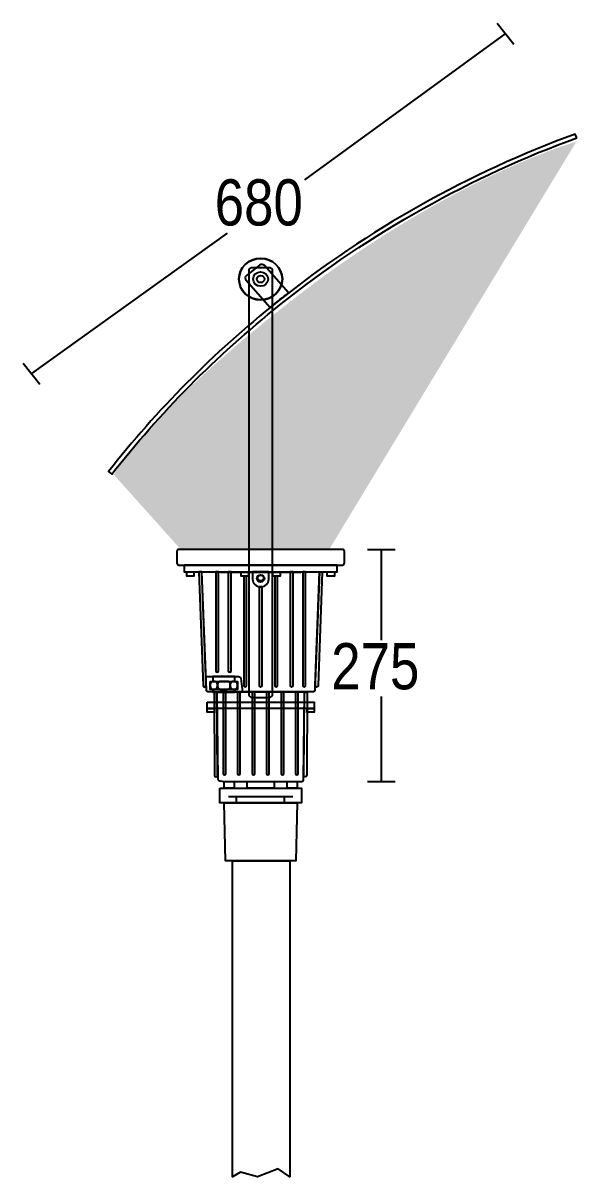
# Model space of a CAD drawing. Extents: x 2 to 209, y 47 to 239.
# Drawn here: x 121.4 to 208.6, y 57.8 to 239.4 of the extents above; entities that cross this region are included whole.
import ezdxf

# ---------------------------------------------------------------- set-up
doc = ezdxf.new("R2010")
doc.units = 0
doc.layers.add('LIVELLO_1', color=160, linetype='Continuous')
doc.styles.add('STD', font='txt')

# ---------------------------------------------------------------- blocks, each defined once
blk = doc.blocks.new('AI9-BLK1')
at = {"layer": 'LIVELLO_1'}
h = blk.add_hatch(color=255, dxfattribs=at)
h.dxf.hatch_style = 2
edge = h.paths.add_edge_path()
edge.add_spline(control_points=[(30.42, 26.77), (30.42, 26.77), (40.98, 14.97), (40.98, 14.97), (40.98, 14.97), (64.37, 14.97), (64.37, 14.97), (64.37, 14.97), (103.27, 79.16), (103.27, 79.16), (103.27, 79.16), (83.88, 73.65), (59.96, 55.32), (36.52, 37.35), (30.49, 26.77), (30.49, 26.77), (30.49, 26.77), (30.42, 26.77), (30.42, 26.77)], knot_values=[0, 0, 0, 0, 1, 1, 1, 2, 2, 2, 3, 3, 3, 4, 4, 4, 5, 5, 5, 6, 6, 6, 6], degree=3, periodic=0)
at = {"layer": 'LIVELLO_1', "color": 7}
for p, q in [((90.8, 97.82), (93.43, 94.5)), ((92.12, 96.16), (60.45, 73.16)), ((48.28, 64.72), (17.49, 42.63)), ((16.17, 44.29), (18.8, 40.98)), ((70.38, 14.97), (74.74, 14.97)), ((72.56, 14.97), (72.56, 0.69)), ((72.56, -8.2), (72.56, -21.56)), ((70.38, -21.56), (74.74, -21.56)), ((48.51, -23.95), (58.64, -23.95)), ((49.79, -24.93), (49.79, -23.95)), ((57.35, -24.93), (57.35, -23.95))]:
    blk.add_line(p, q, dxfattribs=at)
for points in [[(65.62, 12.5), (41.53, 12.5), (41.53, 11.44), (44.21, 11.44), (62.94, 11.44), (65.62, 11.44)], [(41.94, 11.44), (43.08, 11.44), (43.08, 10.74), (41.94, 10.74)], [(50.5, 11.44), (51.64, 11.44), (51.64, 10.74), (50.5, 10.74)], [(55.51, 11.44), (56.64, 11.44), (56.64, 10.74), (55.51, 10.74)], [(64.07, 11.44), (65.21, 11.44), (65.21, 10.74), (64.07, 10.74)], [(49.52, -5.06), (46.05, -5.06), (46.05, -5.81), (49.52, -5.81)], [(45.64, -5.81), (49.93, -5.81), (49.93, -7.09), (45.64, -7.09)], [(49.52, -7.09), (46.05, -7.09), (46.05, -7.5), (49.52, -7.5)], [(45.16, -9.1), (61.98, -9.1), (61.98, -10.09), (60.57, -10.09), (46.58, -10.09), (45.16, -10.09)], [(45.16, -10.11), (46.23, -10.11), (46.23, -10.66), (45.16, -10.66)], [(60.91, -10.11), (61.98, -10.11), (61.98, -10.66), (60.91, -10.66)], [(47.82, -21.57), (49.4, -21.57), (49.4, -22.64), (47.82, -22.64)], [(51.46, -21.57), (55.68, -21.57), (55.68, -22.64), (51.46, -22.64)], [(57.75, -21.57), (59.32, -21.57), (59.32, -22.64), (57.75, -22.64)], [(47.17, -22.64), (59.98, -22.64), (59.98, -24.93), (47.17, -24.93)], [(47.82, -24.93), (59.33, -24.93), (59.11, -34.09), (48.03, -34.09)]]:
    blk.add_lwpolyline(points, close=True, dxfattribs=at)
for points in [[(49.04, -34.09), (49.04, -34.09), (58.1, -34.09)], [(58.17, -34.11), (58.17, -83.83), (56.32, -82.54), (53.07, -83.83), (50.42, -83.08), (49.12, -83.83), (49.12, -34.11)]]:
    blk.add_lwpolyline(points, dxfattribs=at)
for centre, major_axis, ratio in [((53.57, 57.52), (-3.42, 0), 0.95158), ((53.57, 57.52), (-1.19, 0), 0.951686), ((53.57, 57.52), (-0.595, 0), 0.951057), ((53.57, 57.52), (-0.595, 0), 0.951057), ((53.57, 10.39), (-0.595, 0), 0.947292), ((53.57, 10.46), (-0.465, 0), 0.95037)]:
    blk.add_ellipse(centre, major_axis=major_axis, ratio=ratio, dxfattribs=at)
for points, knots in [([(103.36, 79.78), (86.78, 73.68), (70.96, 64.92), (56.59, 53.44), (46.5, 45.39), (37.67, 36.43), (30.13, 26.79), (30.13, 26.79), (29.62, 27.2), (29.62, 27.2), (37.19, 36.86), (46.04, 45.85), (56.16, 53.93), (70.57, 65.44), (86.44, 74.23), (103.06, 80.35), (103.06, 80.35), (103.36, 79.78), (103.36, 79.78)], [0, 0, 0, 0, 1, 1, 1, 2, 2, 2, 3, 3, 3, 4, 4, 4, 5, 5, 5, 6, 6, 6, 6]), ([(50.15, 57.52), (50.15, 59.31), (51.69, 60.77), (53.57, 60.77), (55.46, 60.77), (56.99, 59.31), (56.99, 57.52), (56.99, 55.72), (55.46, 54.26), (53.57, 54.26), (51.69, 54.26), (50.15, 55.72), (50.15, 57.52)], [0, 0, 0, 0, 1, 1, 1, 2, 2, 2, 3, 3, 3, 4, 4, 4, 4]), ([(51.34, 58.07), (51.34, 58.07), (53.39, 59.71), (53.39, 59.71), (53.62, 59.89), (53.96, 59.86), (54.16, 59.64), (54.16, 59.64), (57.95, 55.34), (57.95, 55.34), (57.35, 54.87), (56.75, 54.41), (56.16, 53.93), (56.16, 53.93), (55.06, 53.04), (55.06, 53.04), (55.06, 53.04), (51.27, 57.34), (51.27, 57.34), (51.08, 57.56), (51.11, 57.89), (51.34, 58.07)], [0, 0, 0, 0, 1, 1, 1, 2, 2, 2, 3, 3, 3, 4, 4, 4, 5, 5, 5, 6, 6, 6, 7, 7, 7, 7]), ([(52.23, 59.31), (52.23, 59.31), (54.91, 59.31), (54.91, 59.31), (55.21, 59.31), (55.46, 59.08), (55.46, 58.79), (55.46, 58.79), (55.46, -7.82), (55.46, -7.82), (55.46, -8.11), (55.21, -8.34), (54.91, -8.34), (54.91, -8.34), (52.23, -8.34), (52.23, -8.34), (51.93, -8.34), (51.69, -8.11), (51.69, -7.82), (51.69, -7.82), (51.69, 58.79), (51.69, 58.79), (51.69, 59.08), (51.93, 59.31), (52.23, 59.31)], [0, 0, 0, 0, 1, 1, 1, 2, 2, 2, 3, 3, 3, 4, 4, 4, 5, 5, 5, 6, 6, 6, 7, 7, 7, 8, 8, 8, 8]), ([(52.23, 59.31), (52.23, 59.31), (54.91, 59.31), (54.91, 59.31), (55.21, 59.31), (55.46, 59.08), (55.46, 58.79), (55.46, 58.79), (55.46, -7.82), (55.46, -7.82), (55.46, -8.11), (55.21, -8.34), (54.91, -8.34), (54.91, -8.34), (52.23, -8.34), (52.23, -8.34), (51.93, -8.34), (51.69, -8.11), (51.69, -7.82), (51.69, -7.82), (51.69, 58.79), (51.69, 58.79), (51.69, 59.08), (51.93, 59.31), (52.23, 59.31)], [0, 0, 0, 0, 1, 1, 1, 2, 2, 2, 3, 3, 3, 4, 4, 4, 5, 5, 5, 6, 6, 6, 7, 7, 7, 8, 8, 8, 8]), ([(40.71, 14.97), (40.71, 14.97), (66.44, 14.97), (66.44, 14.97), (66.62, 14.97), (66.77, 14.83), (66.77, 14.66), (66.77, 14.66), (66.77, 12.82), (66.77, 12.82), (66.77, 12.64), (66.62, 12.5), (66.44, 12.5), (66.44, 12.5), (40.71, 12.5), (40.71, 12.5), (40.52, 12.5), (40.38, 12.64), (40.38, 12.82), (40.38, 12.82), (40.38, 14.66), (40.38, 14.66), (40.38, 14.83), (40.52, 14.97), (40.71, 14.97)], [0, 0, 0, 0, 1, 1, 1, 2, 2, 2, 3, 3, 3, 4, 4, 4, 5, 5, 5, 6, 6, 6, 7, 7, 7, 8, 8, 8, 8]), ([(44.32, 11.44), (44.32, 11.44), (44.98, -6.49), (44.98, -6.49), (44.98, -6.61), (44.89, -6.71), (44.77, -6.71), (44.63, -6.71), (44.53, -6.61), (44.52, -6.49), (44.52, -6.49), (43.86, 11.44), (43.86, 11.44), (43.86, 11.44), (44.32, 11.44), (44.32, 11.44)], [0, 0, 0, 0, 1, 1, 1, 2, 2, 2, 3, 3, 3, 4, 4, 4, 5, 5, 5, 5]), ([(62.11, -7.17), (62.11, -7.17), (62.82, 11.43), (62.82, 11.43), (62.65, 11.38), (44.49, 11.38), (44.32, 11.43), (44.32, 11.43), (45.03, -7.17), (45.03, -7.17), (45.03, -7.34), (45.18, -7.48), (45.36, -7.48), (45.36, -7.48), (61.78, -7.48), (61.78, -7.48), (61.96, -7.48), (62.11, -7.34), (62.11, -7.17)], [0, 0, 0, 0, 1, 1, 1, 2, 2, 2, 3, 3, 3, 4, 4, 4, 5, 5, 5, 6, 6, 6, 6]), ([(46.5, 11.44), (46.5, 11.44), (46.96, 11.44), (46.96, 11.44), (46.96, 11.44), (46.96, -4.17), (46.96, -4.17), (46.96, -4.29), (46.86, -4.38), (46.72, -4.38), (46.6, -4.38), (46.5, -4.29), (46.5, -4.17), (46.5, -4.17), (46.5, 11.44), (46.5, 11.44)], [0, 0, 0, 0, 1, 1, 1, 2, 2, 2, 3, 3, 3, 4, 4, 4, 5, 5, 5, 5]), ([(48.47, 11.44), (48.47, 11.44), (48.93, 11.44), (48.93, 11.44), (48.93, 11.44), (48.93, -4.17), (48.93, -4.17), (48.93, -4.29), (48.83, -4.38), (48.7, -4.38), (48.57, -4.38), (48.47, -4.29), (48.47, -4.17), (48.47, -4.17), (48.47, 11.44), (48.47, 11.44)], [0, 0, 0, 0, 1, 1, 1, 2, 2, 2, 3, 3, 3, 4, 4, 4, 5, 5, 5, 5]), ([(52.3, 10.27), (52.3, 10.27), (52.3, 11.44), (52.3, 11.44), (52.3, 11.44), (54.84, 11.44), (54.84, 11.44), (54.84, 11.44), (54.84, 10.27), (54.84, 10.27), (54.84, 9.6), (54.27, 9.06), (53.57, 9.06), (52.87, 9.06), (52.3, 9.6), (52.3, 10.27)], [0, 0, 0, 0, 1, 1, 1, 2, 2, 2, 3, 3, 3, 4, 4, 4, 5, 5, 5, 5]), ([(58.21, 11.44), (58.21, 11.44), (58.67, 11.44), (58.67, 11.44), (58.67, 11.44), (58.67, -6.49), (58.67, -6.49), (58.67, -6.61), (58.57, -6.71), (58.44, -6.71), (58.31, -6.71), (58.21, -6.61), (58.21, -6.49), (58.21, -6.49), (58.21, 11.44), (58.21, 11.44)], [0, 0, 0, 0, 1, 1, 1, 2, 2, 2, 3, 3, 3, 4, 4, 4, 5, 5, 5, 5]), ([(60.19, 11.44), (60.19, 11.44), (60.65, 11.44), (60.65, 11.44), (60.65, 11.44), (60.65, -6.49), (60.65, -6.49), (60.65, -6.61), (60.55, -6.71), (60.41, -6.71), (60.29, -6.71), (60.19, -6.61), (60.19, -6.49), (60.19, -6.49), (60.19, 11.44), (60.19, 11.44)], [0, 0, 0, 0, 1, 1, 1, 2, 2, 2, 3, 3, 3, 4, 4, 4, 5, 5, 5, 5]), ([(62.82, 11.44), (62.82, 11.44), (62.17, -6.49), (62.17, -6.49), (62.16, -6.61), (62.26, -6.71), (62.38, -6.71), (62.52, -6.71), (62.62, -6.61), (62.62, -6.49), (62.62, -6.49), (63.28, 11.44), (63.28, 11.44), (63.28, 11.44), (62.82, 11.44), (62.82, 11.44)], [0, 0, 0, 0, 1, 1, 1, 2, 2, 2, 3, 3, 3, 4, 4, 4, 5, 5, 5, 5]), ([(51.37, 10.74), (51.37, 10.74), (51.37, -6.49), (51.37, -6.49), (51.37, -6.61), (51.27, -6.71), (51.13, -6.71), (51.01, -6.71), (50.91, -6.61), (50.91, -6.49), (50.91, -6.49), (50.91, 10.74), (50.91, 10.74), (50.91, 10.74), (51.37, 10.74), (51.37, 10.74)], [0, 0, 0, 0, 1, 1, 1, 2, 2, 2, 3, 3, 3, 4, 4, 4, 5, 5, 5, 5]), ([(56.24, 10.74), (56.24, 10.74), (56.24, -6.49), (56.24, -6.49), (56.24, -6.61), (56.14, -6.71), (56, -6.71), (55.88, -6.71), (55.78, -6.61), (55.78, -6.49), (55.78, -6.49), (55.78, 10.74), (55.78, 10.74), (55.78, 10.74), (56.24, 10.74), (56.24, 10.74)], [0, 0, 0, 0, 1, 1, 1, 2, 2, 2, 3, 3, 3, 4, 4, 4, 5, 5, 5, 5]), ([(53.8, 9.08), (53.8, 9.08), (53.8, -6.49), (53.8, -6.49), (53.8, -6.61), (53.7, -6.71), (53.56, -6.71), (53.44, -6.71), (53.34, -6.61), (53.34, -6.49), (53.34, -6.49), (53.34, 9.08), (53.34, 9.08), (53.42, 9.07), (53.49, 9.06), (53.57, 9.06), (53.65, 9.06), (53.73, 9.07), (53.8, 9.08)], [0, 0, 0, 0, 1, 1, 1, 2, 2, 2, 3, 3, 3, 4, 4, 4, 5, 5, 5, 6, 6, 6, 6]), ([(50.11, -5.06), (50.11, -5.06), (44.95, -5.06), (44.95, -5.06), (44.95, -5.06), (45.03, -7.17), (45.03, -7.17), (45.03, -7.34), (45.18, -7.48), (45.36, -7.48), (45.36, -7.48), (50.7, -7.48), (50.7, -7.48), (50.7, -7.48), (50.44, -5.38), (50.44, -5.38), (50.44, -5.2), (50.29, -5.06), (50.11, -5.06)], [0, 0, 0, 0, 1, 1, 1, 2, 2, 2, 3, 3, 3, 4, 4, 4, 5, 5, 5, 6, 6, 6, 6]), ([(46.14, -5.81), (46.14, -5.81), (46.27, -5.81), (46.27, -5.81), (46.55, -5.81), (46.77, -6.02), (46.77, -6.28), (46.77, -6.28), (46.77, -6.62), (46.77, -6.62), (46.77, -6.88), (46.55, -7.09), (46.27, -7.09), (46.27, -7.09), (46.14, -7.09), (46.14, -7.09), (45.86, -7.09), (45.64, -6.88), (45.64, -6.62), (45.64, -6.62), (45.64, -6.28), (45.64, -6.28), (45.64, -6.02), (45.86, -5.81), (46.14, -5.81)], [0, 0, 0, 0, 1, 1, 1, 2, 2, 2, 3, 3, 3, 4, 4, 4, 5, 5, 5, 6, 6, 6, 7, 7, 7, 8, 8, 8, 8]), ([(47.26, -5.81), (47.26, -5.81), (48.31, -5.81), (48.31, -5.81), (48.58, -5.81), (48.8, -6.02), (48.8, -6.28), (48.8, -6.28), (48.8, -6.62), (48.8, -6.62), (48.8, -6.88), (48.58, -7.09), (48.31, -7.09), (48.31, -7.09), (47.26, -7.09), (47.26, -7.09), (46.99, -7.09), (46.77, -6.88), (46.77, -6.62), (46.77, -6.62), (46.77, -6.28), (46.77, -6.28), (46.77, -6.02), (46.99, -5.81), (47.26, -5.81)], [0, 0, 0, 0, 1, 1, 1, 2, 2, 2, 3, 3, 3, 4, 4, 4, 5, 5, 5, 6, 6, 6, 7, 7, 7, 8, 8, 8, 8]), ([(49.3, -5.81), (49.3, -5.81), (49.44, -5.81), (49.44, -5.81), (49.71, -5.81), (49.93, -6.02), (49.93, -6.28), (49.93, -6.28), (49.93, -6.62), (49.93, -6.62), (49.93, -6.88), (49.71, -7.09), (49.44, -7.09), (49.44, -7.09), (49.3, -7.09), (49.3, -7.09), (49.03, -7.09), (48.8, -6.88), (48.8, -6.62), (48.8, -6.62), (48.8, -6.28), (48.8, -6.28), (48.8, -6.02), (49.03, -5.81), (49.3, -5.81)], [0, 0, 0, 0, 1, 1, 1, 2, 2, 2, 3, 3, 3, 4, 4, 4, 5, 5, 5, 6, 6, 6, 7, 7, 7, 8, 8, 8, 8]), ([(46.68, -7.5), (46.68, -7.5), (46.76, -20.63), (46.76, -20.63), (46.76, -20.75), (46.67, -20.83), (46.56, -20.83), (46.43, -20.83), (46.33, -20.75), (46.32, -20.63), (46.32, -20.63), (46.25, -7.5), (46.25, -7.5), (46.25, -7.5), (46.68, -7.5), (46.68, -7.5)], [0, 0, 0, 0, 1, 1, 1, 2, 2, 2, 3, 3, 3, 4, 4, 4, 5, 5, 5, 5]), ([(46.68, -7.5), (46.68, -7.5), (46.76, -20.63), (46.76, -20.63), (46.76, -20.75), (46.67, -20.83), (46.56, -20.83), (46.43, -20.83), (46.33, -20.75), (46.32, -20.63), (46.32, -20.63), (46.25, -7.5), (46.25, -7.5), (46.25, -7.5), (46.68, -7.5), (46.68, -7.5)], [0, 0, 0, 0, 1, 1, 1, 2, 2, 2, 3, 3, 3, 4, 4, 4, 5, 5, 5, 5]), ([(46.81, -21.27), (46.81, -21.27), (46.68, -7.5), (46.68, -7.5), (46.85, -7.55), (60.3, -7.55), (60.46, -7.5), (60.46, -7.5), (60.34, -21.27), (60.34, -21.27), (60.34, -21.43), (60.2, -21.56), (60.03, -21.56), (60.03, -21.56), (47.66, -21.56), (47.66, -21.56), (47.49, -21.56), (46.81, -21.43), (46.81, -21.27)], [0, 0, 0, 0, 1, 1, 1, 2, 2, 2, 3, 3, 3, 4, 4, 4, 5, 5, 5, 6, 6, 6, 6]), ([(48.09, -7.5), (48.09, -7.5), (48.09, -20.31), (48.09, -20.31), (48.09, -20.43), (48, -20.51), (47.88, -20.51), (47.75, -20.51), (47.66, -20.43), (47.66, -20.31), (47.66, -20.31), (47.66, -7.5), (47.66, -7.5), (47.66, -7.5), (48.09, -7.5), (48.09, -7.5)], [0, 0, 0, 0, 1, 1, 1, 2, 2, 2, 3, 3, 3, 4, 4, 4, 5, 5, 5, 5]), ([(48.09, -7.5), (48.09, -7.5), (48.09, -20.31), (48.09, -20.31), (48.09, -20.43), (48, -20.51), (47.88, -20.51), (47.75, -20.51), (47.66, -20.43), (47.66, -20.31), (47.66, -20.31), (47.66, -7.5), (47.66, -7.5), (47.66, -7.5), (48.09, -7.5), (48.09, -7.5)], [0, 0, 0, 0, 1, 1, 1, 2, 2, 2, 3, 3, 3, 4, 4, 4, 5, 5, 5, 5]), ([(50.37, -7.5), (50.37, -7.5), (50.37, -20.31), (50.37, -20.31), (50.37, -20.43), (50.28, -20.51), (50.16, -20.51), (50.03, -20.51), (49.94, -20.43), (49.94, -20.31), (49.94, -20.31), (49.94, -7.5), (49.94, -7.5), (49.94, -7.5), (50.37, -7.5), (50.37, -7.5)], [0, 0, 0, 0, 1, 1, 1, 2, 2, 2, 3, 3, 3, 4, 4, 4, 5, 5, 5, 5]), ([(50.37, -7.5), (50.37, -7.5), (50.37, -20.31), (50.37, -20.31), (50.37, -20.43), (50.28, -20.51), (50.16, -20.51), (50.03, -20.51), (49.94, -20.43), (49.94, -20.31), (49.94, -20.31), (49.94, -7.5), (49.94, -7.5), (49.94, -7.5), (50.37, -7.5), (50.37, -7.5)], [0, 0, 0, 0, 1, 1, 1, 2, 2, 2, 3, 3, 3, 4, 4, 4, 5, 5, 5, 5]), ([(52.65, -7.5), (52.65, -7.5), (52.65, -20.31), (52.65, -20.31), (52.65, -20.43), (52.55, -20.51), (52.44, -20.51), (52.31, -20.51), (52.22, -20.43), (52.22, -20.31), (52.22, -20.31), (52.22, -7.5), (52.22, -7.5), (52.22, -7.5), (52.65, -7.5), (52.65, -7.5)], [0, 0, 0, 0, 1, 1, 1, 2, 2, 2, 3, 3, 3, 4, 4, 4, 5, 5, 5, 5]), ([(52.65, -7.5), (52.65, -7.5), (52.65, -20.31), (52.65, -20.31), (52.65, -20.43), (52.55, -20.51), (52.44, -20.51), (52.31, -20.51), (52.22, -20.43), (52.22, -20.31), (52.22, -20.31), (52.22, -7.5), (52.22, -7.5), (52.22, -7.5), (52.65, -7.5), (52.65, -7.5)], [0, 0, 0, 0, 1, 1, 1, 2, 2, 2, 3, 3, 3, 4, 4, 4, 5, 5, 5, 5]), ([(54.93, -7.5), (54.93, -7.5), (54.93, -20.31), (54.93, -20.31), (54.93, -20.43), (54.83, -20.51), (54.72, -20.51), (54.59, -20.51), (54.5, -20.43), (54.5, -20.31), (54.5, -20.31), (54.5, -7.5), (54.5, -7.5), (54.5, -7.5), (54.93, -7.5), (54.93, -7.5)], [0, 0, 0, 0, 1, 1, 1, 2, 2, 2, 3, 3, 3, 4, 4, 4, 5, 5, 5, 5]), ([(54.93, -7.5), (54.93, -7.5), (54.93, -20.31), (54.93, -20.31), (54.93, -20.43), (54.83, -20.51), (54.72, -20.51), (54.59, -20.51), (54.5, -20.43), (54.5, -20.31), (54.5, -20.31), (54.5, -7.5), (54.5, -7.5), (54.5, -7.5), (54.93, -7.5), (54.93, -7.5)], [0, 0, 0, 0, 1, 1, 1, 2, 2, 2, 3, 3, 3, 4, 4, 4, 5, 5, 5, 5]), ([(57.21, -7.5), (57.21, -7.5), (57.21, -20.31), (57.21, -20.31), (57.21, -20.43), (57.11, -20.51), (57, -20.51), (56.87, -20.51), (56.78, -20.43), (56.78, -20.31), (56.78, -20.31), (56.78, -7.5), (56.78, -7.5), (56.78, -7.5), (57.21, -7.5), (57.21, -7.5)], [0, 0, 0, 0, 1, 1, 1, 2, 2, 2, 3, 3, 3, 4, 4, 4, 5, 5, 5, 5]), ([(57.21, -7.5), (57.21, -7.5), (57.21, -20.31), (57.21, -20.31), (57.21, -20.43), (57.11, -20.51), (57, -20.51), (56.87, -20.51), (56.78, -20.43), (56.78, -20.31), (56.78, -20.31), (56.78, -7.5), (56.78, -7.5), (56.78, -7.5), (57.21, -7.5), (57.21, -7.5)], [0, 0, 0, 0, 1, 1, 1, 2, 2, 2, 3, 3, 3, 4, 4, 4, 5, 5, 5, 5]), ([(59.48, -7.5), (59.48, -7.5), (59.48, -20.31), (59.48, -20.31), (59.48, -20.43), (59.39, -20.51), (59.27, -20.51), (59.15, -20.51), (59.05, -20.43), (59.05, -20.31), (59.05, -20.31), (59.05, -7.5), (59.05, -7.5), (59.05, -7.5), (59.48, -7.5), (59.48, -7.5)], [0, 0, 0, 0, 1, 1, 1, 2, 2, 2, 3, 3, 3, 4, 4, 4, 5, 5, 5, 5]), ([(59.48, -7.5), (59.48, -7.5), (59.48, -20.31), (59.48, -20.31), (59.48, -20.43), (59.39, -20.51), (59.27, -20.51), (59.15, -20.51), (59.05, -20.43), (59.05, -20.31), (59.05, -20.31), (59.05, -7.5), (59.05, -7.5), (59.05, -7.5), (59.48, -7.5), (59.48, -7.5)], [0, 0, 0, 0, 1, 1, 1, 2, 2, 2, 3, 3, 3, 4, 4, 4, 5, 5, 5, 5]), ([(60.46, -7.5), (60.46, -7.5), (60.39, -20.63), (60.39, -20.63), (60.39, -20.75), (60.48, -20.83), (60.59, -20.83), (60.72, -20.83), (60.82, -20.75), (60.82, -20.63), (60.82, -20.63), (60.89, -7.5), (60.89, -7.5), (60.89, -7.5), (60.46, -7.5), (60.46, -7.5)], [0, 0, 0, 0, 1, 1, 1, 2, 2, 2, 3, 3, 3, 4, 4, 4, 5, 5, 5, 5]), ([(60.46, -7.5), (60.46, -7.5), (60.39, -20.63), (60.39, -20.63), (60.39, -20.75), (60.48, -20.83), (60.59, -20.83), (60.72, -20.83), (60.82, -20.75), (60.82, -20.63), (60.82, -20.63), (60.89, -7.5), (60.89, -7.5), (60.89, -7.5), (60.46, -7.5), (60.46, -7.5)], [0, 0, 0, 0, 1, 1, 1, 2, 2, 2, 3, 3, 3, 4, 4, 4, 5, 5, 5, 5])]:
    blk.add_open_spline(points, degree=3, knots=knots, dxfattribs=at)
at = {"layer": 'LIVELLO_1', "color": 7, "char_height": 7.262, "attachment_point": 1, "style": 'STD'}
for s, insert in [('\\fArial Narrow|b0|i0;\\H7.2620;\\C7;680', (46.34, 73.22)), ('\\fArial Narrow|b0|i0;\\H7.2620;\\C7;275', (64.68, 0.2))]:
    blk.add_mtext(s, dxfattribs=dict(at, insert=insert))

msp = doc.modelspace()

# ---------------------------------------------------------------- block references
at = {"layer": 'LIVELLO_1', "color": 7}
msp.add_blockref('AI9-BLK1', (105.264548, 141.608583), dxfattribs=at)

doc.saveas('drawing.dxf')
